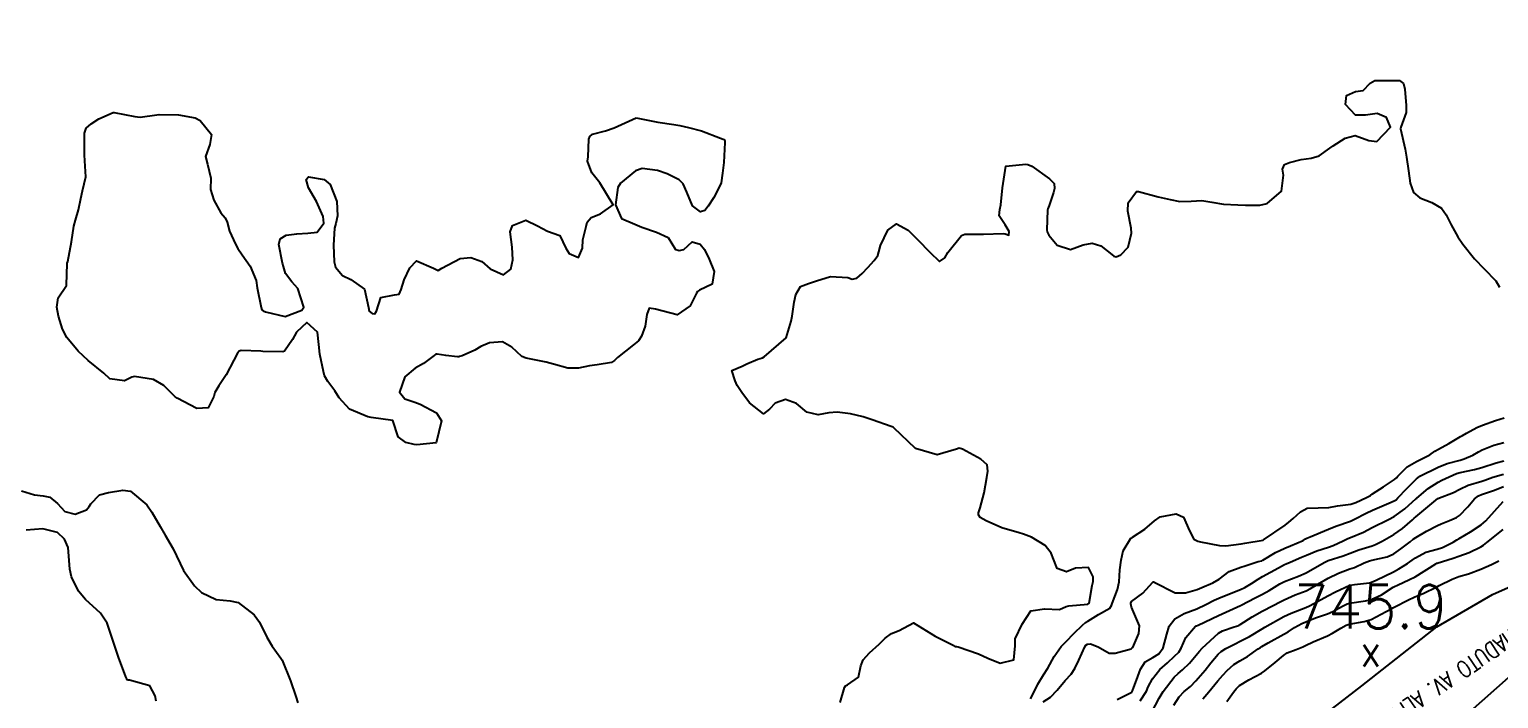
# Model space of a CAD drawing. Header units: metres. Extents: x 307586 to 320046, y 7427249 to 7434250.
# Drawn here: x 316457.1 to 316592, y 7433009.1 to 7433070.5 of the extents above; entities that cross this region are included whole.
import ezdxf
from ezdxf.enums import TextEntityAlignment as Align

# ---------------------------------------------------------------- set-up
doc = ezdxf.new("R2010")
doc.units = ezdxf.units.M
doc.header["$MEASUREMENT"] = 0
for name, color, linetype in [('Curvas de Nivel 1m', 11, 'Continuous'), ('Curvas de Nivel 5m', 15, 'Continuous'), ('Pontos Cotados', 45, 'Continuous'), ('TEXTO', 45, 'Continuous'), ('Vias Primárias', 230, 'Continuous')]:
    doc.layers.add(name, color=color, linetype=linetype)
doc.styles.add('ROMANS', font='romans', dxfattribs={"height": 0.2})
doc.styles.add('Style-STANDARD', font='STANDARD.shx')

# ---------------------------------------------------------------- blocks, each defined once
blk = doc.blocks.new('ELVTXT_145')
at = {"layer": 'Pontos Cotados', "linetype": 'Continuous', "style": 'Style-STANDARD'}
for s, height, p in [('745.9', 4, (0, 4)), ('x', 3, (0, 0))]:
    blk.add_text(s, height=height, dxfattribs=at).set_placement(p, align=Align.MIDDLE_CENTER)

msp = doc.modelspace()

# ---------------------------------------------------------------- linework, layer by layer
at = {"layer": 'Curvas de Nivel 1m', "flags": 128}
for points, elevation in [([(316531.56, 7433008.77), (316531.96, 7433010.13), (316532.06, 7433010.28), (316532.22, 7433010.38), (316533.24, 7433011.1), (316533.46, 7433012.12), (316533.66, 7433012.69), (316534.24, 7433013.31), (316535.13, 7433014.1), (316535.69, 7433014.66), (316536.27, 7433015.08), (316536.98, 7433015.36), (316538.28, 7433016.06), (316540.27, 7433014.85), (316541.94, 7433014.01), (316542.16, 7433013.91), (316542.25, 7433013.89), (316542.39, 7433013.87), (316544.25, 7433013.24), (316545.1, 7433012.83), (316546.24, 7433012.37), (316547.51, 7433012.68), (316547.62, 7433013.95), (316547.62, 7433014.6), (316548.28, 7433015.94), (316549.05, 7433017.18), (316550.3, 7433017.35), (316551.7, 7433017.3), (316552.3, 7433017.58), (316552.55, 7433017.64), (316554.3, 7433017.78), (316554.43, 7433017.87), (316554.7, 7433019.49), (316554.78, 7433019.86), (316554.78, 7433020.3), (316554.35, 7433021.13), (316553.16, 7433021.07), (316552.34, 7433020.74), (316551.48, 7433021.04), (316551.15, 7433021.91), (316550.92, 7433022.47), (316550.37, 7433023.15), (316549.12, 7433023.93), (316548.38, 7433024.21), (316548, 7433024.32), (316546.39, 7433024.79), (316544.97, 7433025.41), (316544.4, 7433025.73), (316544.26, 7433025.99), (316544.25, 7433026.15), (316544.41, 7433026.61), (316544.78, 7433027.98), (316545.03, 7433029.39), (316545.12, 7433029.98), (316545.04, 7433030.57), (316544.46, 7433031.07), (316542.79, 7433032.01), (316542.47, 7433032.1), (316542.23, 7433032.01), (316540.47, 7433031.47), (316538.47, 7433032.06), (316536.49, 7433033.94), (316536.41, 7433034), (316536.25, 7433034.08), (316534.5, 7433034.7), (316533.66, 7433034.96), (316532.51, 7433035.23), (316531.28, 7433035.38), (316530.51, 7433035.32), (316529.53, 7433035.15), (316528.51, 7433035.38), (316527.55, 7433036.19), (316526.53, 7433036.55), (316525.58, 7433036.21), (316525.07, 7433035.66), (316524.51, 7433035.25), (316523.25, 7433036.24), (316522.53, 7433037.18), (316522.11, 7433037.83), (316521.91, 7433038.26), (316521.61, 7433039.21), (316522.56, 7433039.62), (316523, 7433039.82), (316524, 7433040.24), (316524.44, 7433040.36), (316524.58, 7433040.45), (316526.59, 7433042.2), (316527.05, 7433043.75), (316527.15, 7433044.19), (316527.35, 7433045.48), (316527.49, 7433046.19), (316527.93, 7433046.9), (316528.65, 7433047.18), (316529.4, 7433047.43), (316530.66, 7433047.84), (316532.25, 7433047.73), (316532.66, 7433047.58), (316533.09, 7433047.69), (316533.57, 7433048.12), (316534.11, 7433048.67), (316534.68, 7433049.29), (316535.03, 7433049.76), (316535.12, 7433050.1), (316535.26, 7433050.66), (316535.92, 7433052.09), (316536.72, 7433052.65), (316537.79, 7433052.07), (316538.7, 7433051.2), (316539.8, 7433050.05), (316540.68, 7433049.22), (316541.17, 7433049.55), (316541.45, 7433050.03), (316542.71, 7433051.59), (316543, 7433051.72), (316544.71, 7433051.71), (316546.53, 7433051.78), (316546.71, 7433051.74), (316547.05, 7433051.61), (316547.06, 7433051.96), (316546.72, 7433052.56), (316546.15, 7433053.39), (316546.22, 7433053.97), (316546.31, 7433054.4), (316546.45, 7433055.96), (316546.78, 7433057.96), (316548.61, 7433058.12), (316548.79, 7433058.1), (316549.16, 7433057.94), (316550.77, 7433056.8), (316551.21, 7433056.35), (316551.24, 7433055.91), (316551.13, 7433055.54), (316550.74, 7433054.34), (316550.63, 7433054.03), (316550.6, 7433053.92), (316550.54, 7433052.1), (316550.56, 7433051.92), (316550.71, 7433051.61), (316551.48, 7433050.69), (316552.7, 7433050.3), (316553.86, 7433050.72), (316554.7, 7433050.89), (316555.48, 7433050.64), (316556.51, 7433049.84), (316556.69, 7433049.69), (316556.9, 7433049.63), (316557.31, 7433049.83), (316558, 7433050.53), (316558.31, 7433051.82), (316558.27, 7433052.27), (316557.97, 7433053.83), (316557.98, 7433054.6), (316558.76, 7433055.62), (316558.95, 7433055.63), (316560.76, 7433055.14), (316561.85, 7433054.88), (316562.75, 7433054.72), (316563.77, 7433054.74), (316564.75, 7433054.8), (316565.68, 7433054.66), (316566.75, 7433054.47), (316568.07, 7433054.39), (316568.75, 7433054.37), (316570.08, 7433054.36), (316570.75, 7433054.53), (316572.07, 7433055.66), (316572.25, 7433057.13), (316572.17, 7433057.66), (316572.35, 7433058.09), (316572.79, 7433058.3), (316573.87, 7433058.56), (316574.8, 7433058.68), (316575.53, 7433058.89), (316576.51, 7433059.6), (316576.82, 7433059.82), (316577.9, 7433060.51), (316578.82, 7433060.76), (316580.09, 7433060.3), (316580.82, 7433060.22), (316582.06, 7433061.54), (316581.72, 7433062.42), (316580.85, 7433062.79), (316579.78, 7433062.64), (316578.85, 7433062.62), (316577.93, 7433063.59), (316578.04, 7433064.42), (316578.87, 7433064.79), (316579.55, 7433064.9), (316580.2, 7433065.57), (316580.63, 7433065.82), (316580.89, 7433065.81), (316581.14, 7433065.81), (316582.89, 7433065.82), (316583.28, 7433065.53), (316583.39, 7433065.02), (316583.5, 7433063.52), (316583.51, 7433062.87), (316583.02, 7433061.53), (316583, 7433061.36), (316583.41, 7433059.52), (316583.54, 7433058.78), (316583.74, 7433057.52), (316583.89, 7433056.4), (316584.18, 7433055.52), (316584.76, 7433055.04), (316585.88, 7433054.62), (316586.75, 7433054.1), (316587.19, 7433053.48), (316587.63, 7433052.58), (316588.24, 7433051.46), (316588.71, 7433050.79), (316589.78, 7433049.45), (316590.68, 7433048.53), (316591.75, 7433047.42), (316592.08, 7433046.85)], 737), ([(316549.03, 7433009.1), (316549.47, 7433009.93), (316549.7, 7433010.44), (316550.23, 7433011.3), (316550.62, 7433011.91), (316551.19, 7433012.97), (316551.86, 7433013.9), (316552.27, 7433014.33), (316553.03, 7433015.13), (316553.79, 7433015.87), (316554.07, 7433016.09), (316554.29, 7433016.22), (316555.27, 7433016.84), (316556.3, 7433017.43), (316556.47, 7433017.67), (316556.53, 7433017.84), (316557.03, 7433019.13), (316557.16, 7433019.83), (316557.24, 7433020.93), (316557.34, 7433021.83), (316557.53, 7433022.66), (316558.25, 7433023.82), (316558.32, 7433023.88), (316558.38, 7433023.92), (316559.53, 7433024.67), (316560.4, 7433025.43), (316560.94, 7433025.79), (316562.41, 7433026.07), (316563.08, 7433025.76), (316563.63, 7433024.52), (316564.03, 7433023.75), (316564.38, 7433023.56), (316564.63, 7433023.5), (316566.37, 7433023.16), (316566.95, 7433023.14), (316568.38, 7433023.32), (316568.7, 7433023.37), (316570.38, 7433023.66), (316570.41, 7433023.68), (316572.4, 7433025.04), (316572.74, 7433025.3), (316573.13, 7433025.64), (316573.8, 7433026.25), (316574.41, 7433026.6), (316575.42, 7433026.62), (316576.41, 7433026.66), (316577.22, 7433026.79), (316578.42, 7433026.95), (316578.9, 7433027.1), (316579.88, 7433027.57), (316580.23, 7433027.76), (316580.43, 7433027.89), (316581.44, 7433028.54), (316582.45, 7433029.22), (316582.61, 7433029.37), (316582.76, 7433029.53), (316583.61, 7433030.37), (316584.47, 7433030.87), (316585.67, 7433031.49), (316586.15, 7433031.82), (316586.48, 7433032.01), (316587.44, 7433032.52), (316588.5, 7433033.15), (316588.69, 7433033.26), (316589.04, 7433033.45), (316589.99, 7433033.97), (316590.51, 7433034.2), (316591.71, 7433034.62), (316592.52, 7433034.87)], 738), ([(316550.2, 7433008.82), (316550.86, 7433009.25), (316551.49, 7433009.9), (316552.22, 7433010.79), (316552.75, 7433011.37), (316553.1, 7433011.88), (316553.48, 7433012.64), (316554.01, 7433013.87), (316554.11, 7433014.02), (316554.27, 7433014.12), (316554.55, 7433014.15), (316555.23, 7433013.86), (316556.25, 7433013.28), (316556.81, 7433013.28), (316558.26, 7433013.68), (316558.34, 7433013.74), (316558.43, 7433013.82), (316558.98, 7433015.1), (316559.04, 7433015.81), (316558.3, 7433017.52), (316558.25, 7433017.82), (316558.25, 7433017.87), (316558.31, 7433018.02), (316559.35, 7433018.78), (316560.26, 7433019.8), (316560.3, 7433019.83), (316560.33, 7433019.84), (316560.36, 7433019.83), (316560.39, 7433019.8), (316562.32, 7433018.82), (316563.27, 7433018.81), (316564.32, 7433019.13), (316564.77, 7433019.3), (316565.78, 7433019.73), (316566.34, 7433020.09), (316567.28, 7433020.77), (316568.35, 7433021.17), (316568.74, 7433021.3), (316569.94, 7433021.68), (316570.26, 7433021.77), (316570.35, 7433021.82), (316571.51, 7433022.52), (316572.37, 7433022.92), (316572.89, 7433023.13), (316574.06, 7433023.63), (316574.26, 7433023.76), (316574.38, 7433023.83), (316574.71, 7433023.95), (316576.39, 7433024.65), (316577.05, 7433024.94), (316578.4, 7433025.39), (316578.53, 7433025.45), (316578.77, 7433025.58), (316579.84, 7433026.14), (316580.41, 7433026.4), (316581.91, 7433027.03), (316582.42, 7433027.26), (316582.59, 7433027.36), (316582.75, 7433027.53), (316583.56, 7433028.4), (316584.45, 7433029.27), (316584.58, 7433029.38), (316584.78, 7433029.51), (316586.46, 7433030.35), (316587.26, 7433030.67), (316588.47, 7433031), (316588.82, 7433031.1), (316589.63, 7433031.45), (316590.16, 7433031.76), (316590.48, 7433031.93), (316591.57, 7433032.35), (316592.49, 7433032.6)], 739), ([(316559.09, 7433008.92), (316559.67, 7433009.81), (316559.83, 7433010.19), (316560.22, 7433010.95), (316560.91, 7433011.79), (316561.61, 7433012.41), (316562.25, 7433013), (316562.63, 7433013.39), (316562.87, 7433013.76), (316563.3, 7433014.74), (316564.16, 7433015.75), (316564.24, 7433015.79), (316564.28, 7433015.81), (316564.41, 7433015.87), (316566.29, 7433016.75), (316566.97, 7433017.04), (316568.3, 7433017.67), (316568.33, 7433017.68), (316568.36, 7433017.7), (316569.64, 7433018.36), (316570.32, 7433018.71), (316570.94, 7433019.05), (316571.91, 7433019.66), (316572.34, 7433019.87), (316573.63, 7433020.34), (316574.34, 7433020.67), (316575.98, 7433021.61), (316576.23, 7433021.73), (316576.36, 7433021.78), (316577.72, 7433022.23), (316578.37, 7433022.47), (316579.17, 7433022.77), (316580.38, 7433023.13), (316580.69, 7433023.24), (316581.32, 7433023.55), (316582.39, 7433024.16), (316583.19, 7433024.73), (316584.09, 7433025.51), (316584.26, 7433025.66), (316584.41, 7433025.78), (316586.42, 7433027.48), (316587.86, 7433028.03), (316588.44, 7433028.34), (316589.19, 7433028.71), (316590.45, 7433029.06), (316590.74, 7433029.15), (316591.47, 7433029.42), (316592.46, 7433029.71)], 741), ([(316456.41, 7433028.17), (316457.61, 7433027.82), (316458.41, 7433027.73), (316459.01, 7433027.61), (316459.71, 7433027), (316460.39, 7433026.29), (316461.34, 7433026.03), (316462.39, 7433026.43), (316462.63, 7433026.73), (316462.77, 7433026.97), (316463.57, 7433027.8), (316464.41, 7433028.01), (316465.72, 7433028.24), (316466.42, 7433028.13), (316467.91, 7433026.9), (316468.39, 7433026.23), (316469.13, 7433024.89), (316469.59, 7433024.1), (316470.35, 7433022.87), (316471.3, 7433020.86), (316472.31, 7433019.45), (316472.95, 7433018.84), (316474.3, 7433018.2), (316475.57, 7433018.09), (316476.29, 7433017.93), (316477.77, 7433016.79), (316478.27, 7433016.14), (316478.93, 7433014.77), (316479.41, 7433013.93), (316480.23, 7433012.82), (316480.29, 7433012.75), (316480.34, 7433012.64), (316481.12, 7433010.74), (316481.6, 7433009.32), (316481.77, 7433008.73)], 737), ([(316560.18, 7433007.89), (316560.84, 7433009.15), (316561.22, 7433009.78), (316562.23, 7433011.08), (316562.57, 7433011.42), (316562.97, 7433011.76), (316563.63, 7433012.37), (316564.25, 7433013.1), (316564.54, 7433013.47), (316564.79, 7433013.74), (316566.28, 7433015.13), (316566.64, 7433015.35), (316567.73, 7433015.71), (316568.15, 7433015.84), (316568.28, 7433015.91), (316569.37, 7433016.61), (316570.3, 7433017.15), (316571.29, 7433017.67), (316571.96, 7433018.01), (316572.31, 7433018.19), (316573.32, 7433018.64), (316574.32, 7433019.01), (316574.74, 7433019.21), (316575.39, 7433019.61), (316576.34, 7433020.17), (316577.3, 7433020.64), (316578.35, 7433021.02), (316578.77, 7433021.16), (316579.66, 7433021.57), (316580.15, 7433021.77), (316580.36, 7433021.82), (316581.77, 7433022.13), (316582.37, 7433022.4), (316583.03, 7433022.87), (316583.89, 7433023.51), (316584.16, 7433023.73), (316584.39, 7433023.89), (316585.38, 7433024.48), (316586.4, 7433025), (316586.72, 7433025.16), (316587.49, 7433025.47), (316588.14, 7433025.73), (316588.41, 7433025.91), (316589.16, 7433026.7), (316589.78, 7433027.45), (316590.15, 7433027.72), (316590.43, 7433027.83), (316591.61, 7433028.25), (316592.44, 7433028.56)], 742), ([(316562.19, 7433008.53), (316562.68, 7433009.29), (316563.14, 7433009.76), (316563.73, 7433010.24), (316564.22, 7433010.74), (316565.05, 7433011.74), (316565.57, 7433012.4), (316566.26, 7433013.19), (316566.53, 7433013.44), (316566.95, 7433013.71), (316567.81, 7433014.16), (316568.27, 7433014.38), (316569.14, 7433014.83), (316570.28, 7433015.52), (316570.55, 7433015.68), (316572.29, 7433016.65), (316572.97, 7433016.97), (316574.3, 7433017.47), (316574.65, 7433017.62), (316575.72, 7433018.2), (316576.32, 7433018.54), (316577.01, 7433018.91), (316578.33, 7433019.53), (316578.38, 7433019.54), (316578.76, 7433019.58), (316580.15, 7433019.74), (316580.34, 7433019.79), (316580.76, 7433019.97), (316582.35, 7433020.76), (316582.85, 7433021.03), (316583.64, 7433021.52), (316584.05, 7433021.82), (316584.36, 7433022.04), (316585.32, 7433022.55), (316586.37, 7433022.84), (316586.86, 7433022.99), (316587.83, 7433023.47), (316588.17, 7433023.67), (316588.39, 7433023.81), (316589.42, 7433024.42), (316590.4, 7433025.06), (316590.83, 7433025.43), (316592.42, 7433027.21)], 743), ([(316468.77, 7433008.89), (316468.69, 7433009.39), (316468.2, 7433010.29), (316466.32, 7433010.8), (316466.2, 7433010.81), (316466.12, 7433010.84), (316466.07, 7433010.92), (316466, 7433011.13), (316465.31, 7433012.93), (316465.06, 7433013.75), (316464.66, 7433014.94), (316464.27, 7433016.03), (316463.68, 7433016.96), (316462.3, 7433018.22), (316461.64, 7433018.98), (316461.01, 7433020.28), (316460.85, 7433020.98), (316460.74, 7433022.59), (316460.7, 7433022.99), (316460.36, 7433023.74), (316459.72, 7433024.35), (316458.37, 7433024.7), (316456.84, 7433024.56)], 737), ([(316564.85, 7433009.09), (316565.39, 7433009.73), (316566.22, 7433010.74), (316566.67, 7433011.28), (316567.07, 7433011.71), (316567.69, 7433012.26), (316568.25, 7433012.59), (316568.96, 7433012.98), (316569.94, 7433013.68), (316570.13, 7433013.81), (316570.27, 7433013.89), (316570.83, 7433014.23), (316572.28, 7433015.03), (316572.67, 7433015.25), (316573.27, 7433015.64), (316573.92, 7433016), (316574.29, 7433016.17), (316575.2, 7433016.52), (316576.3, 7433016.89), (316576.79, 7433017.1), (316577.68, 7433017.59), (316578.09, 7433017.8), (316578.31, 7433017.87), (316579.79, 7433018.08), (316580.31, 7433018.2), (316581.24, 7433018.63), (316582.33, 7433019.33), (316582.45, 7433019.41), (316582.72, 7433019.53), (316583.83, 7433020.03), (316584.34, 7433020.3), (316586.22, 7433021.48), (316586.31, 7433021.53), (316586.35, 7433021.55), (316587.82, 7433022), (316588.36, 7433022.18), (316589.3, 7433022.52), (316590.38, 7433023.04), (316590.62, 7433023.19), (316590.91, 7433023.43), (316592.4, 7433024.63)], 744)]:
    msp.add_lwpolyline(points, dxfattribs=dict(at, elevation=elevation))
at = {"layer": 'Curvas de Nivel 1m', "elevation": 737, "flags": 128}
msp.add_lwpolyline([(316512.83, 7433062.37), (316514.83, 7433061.99), (316516.28, 7433061.78), (316516.83, 7433061.68), (316517.63, 7433061.51), (316518.82, 7433061.2), (316520.59, 7433060.51), (316520.81, 7433060.43), (316520.92, 7433060.38), (316520.97, 7433060.28), (316520.97, 7433060.12), (316520.87, 7433058.28), (316520.77, 7433057.3), (316520.63, 7433056.42), (316520.59, 7433056.28), (316519.95, 7433055.09), (316519.45, 7433054.29), (316519.13, 7433053.89), (316518.73, 7433053.75), (316518, 7433054.31), (316517.48, 7433055.58), (316517.14, 7433056.32), (316516.77, 7433056.71), (316515.68, 7433057.24), (316514.78, 7433057.56), (316513.4, 7433057.74), (316512.77, 7433057.53), (316511.41, 7433056.39), (316511.16, 7433055.99), (316510.93, 7433054.4), (316511.48, 7433053.14), (316512.72, 7433052.62), (316513.36, 7433052.36), (316514.71, 7433051.89), (316515.77, 7433051.4), (316516.46, 7433050.32), (316516.69, 7433050.24), (316516.78, 7433050.23), (316517.21, 7433050.31), (316517.99, 7433051.02), (316518.7, 7433050.8), (316519.1, 7433050.3), (316519.54, 7433049.43), (316519.99, 7433048.29), (316519.82, 7433047.12), (316518.65, 7433046.57), (316518.48, 7433046.47), (316518.38, 7433046.3), (316517.8, 7433045.13), (316516.61, 7433044.32), (316514.62, 7433044.85), (316514.04, 7433044.93), (316513.81, 7433044.36), (316513.67, 7433043.29), (316513.34, 7433042.36), (316513.04, 7433041.92), (316512.58, 7433041.55), (316511.11, 7433040.39), (316510.84, 7433040.12), (316510.57, 7433039.95), (316509.25, 7433039.72), (316508.56, 7433039.65), (316507.55, 7433039.44), (316506.56, 7433039.42), (316505.24, 7433039.78), (316504.57, 7433039.97), (316502.73, 7433040.33), (316502.57, 7433040.4), (316502.51, 7433040.43), (316502.34, 7433040.49), (316501.41, 7433041.34), (316500.58, 7433041.83), (316499.37, 7433041.74), (316498.58, 7433041.4), (316498.04, 7433041.08), (316496.86, 7433040.56), (316496.63, 7433040.49), (316496.56, 7433040.47), (316496.45, 7433040.45), (316495.36, 7433040.58), (316494.56, 7433040.7), (316494.44, 7433040.71), (316494.28, 7433040.59), (316493.32, 7433039.84), (316492.55, 7433039.41), (316491.59, 7433038.62), (316491.1, 7433037.21), (316491.61, 7433036.62), (316492.52, 7433036.3), (316493.01, 7433036.11), (316494.5, 7433035.32), (316494.96, 7433034.58), (316494.47, 7433032.59), (316492.69, 7433032.39), (316492.47, 7433032.41), (316491.68, 7433032.62), (316490.98, 7433033.13), (316490.49, 7433034.64), (316488.5, 7433034.9), (316488.21, 7433034.95), (316486.51, 7433035.68), (316485.58, 7433036.69), (316485.18, 7433037.35), (316484.54, 7433038.2), (316484.24, 7433038.71), (316484.13, 7433039.13), (316483.8, 7433040.72), (316483.71, 7433041.58), (316483.58, 7433042.72), (316482.6, 7433043.62), (316481.66, 7433042.74), (316481.28, 7433042.05), (316480.57, 7433040.98), (316480.41, 7433040.91), (316478.57, 7433040.96), (316478.37, 7433040.98), (316476.57, 7433041.03), (316476.4, 7433040.97), (316476.24, 7433040.8), (316475.92, 7433040.17), (316475.2, 7433038.82), (316474.53, 7433037.81), (316474.16, 7433037.2), (316474.06, 7433036.83), (316473.56, 7433035.79), (316472.51, 7433035.73), (316470.71, 7433036.67), (316470.52, 7433036.8), (316470.45, 7433036.87), (316469.49, 7433037.85), (316468.54, 7433038.4), (316466.78, 7433038.67), (316466.54, 7433038.61), (316465.86, 7433038.26), (316464.54, 7433038.44), (316463.96, 7433038.96), (316462.55, 7433040.13), (316461.63, 7433040.98), (316460.58, 7433042.23), (316460.17, 7433043), (316459.8, 7433044.2), (316459.66, 7433045.01), (316459.77, 7433045.86), (316460.54, 7433047), (316460.56, 7433047.08), (316460.6, 7433049), (316460.61, 7433049.05), (316460.66, 7433049.2), (316461.01, 7433051), (316461.23, 7433052.46), (316461.36, 7433052.99), (316461.66, 7433053.93), (316461.86, 7433054.98), (316462.02, 7433055.7), (316462.33, 7433056.98), (316462.23, 7433058.43), (316462.19, 7433058.98), (316462.19, 7433060.37), (316462.19, 7433060.98), (316462.35, 7433061.44), (316462.82, 7433061.82), (316463.51, 7433062.28), (316464.83, 7433062.86), (316464.91, 7433062.87), (316466.83, 7433062.49), (316467.3, 7433062.45), (316468.83, 7433062.65), (316469.05, 7433062.68), (316470.83, 7433062.66), (316472.36, 7433062.39), (316472.82, 7433062.15), (316473.87, 7433060.84), (316473.69, 7433059.95), (316473.3, 7433058.84), (316473.48, 7433058.14), (316473.81, 7433056.84), (316473.77, 7433055.82), (316474.06, 7433054.84), (316474.72, 7433053.67), (316475.1, 7433053.2), (316475.28, 7433052.82), (316475.52, 7433051.99), (316476.07, 7433050.81), (316476.28, 7433050.41), (316476.67, 7433049.83), (316477.42, 7433048.79), (316477.96, 7433047.47), (316478.06, 7433046.79), (316478.42, 7433044.98), (316478.49, 7433044.78), (316478.61, 7433044.69), (316478.81, 7433044.58), (316480.61, 7433044.17), (316482.15, 7433044.74), (316482.33, 7433045.02), (316481.77, 7433046.74), (316481.24, 7433047.34), (316480.66, 7433048.11), (316480.45, 7433048.76), (316480.38, 7433049.05), (316480.05, 7433050.77), (316480.15, 7433051.3), (316480.7, 7433051.62), (316481.69, 7433051.75), (316482.7, 7433051.81), (316483.54, 7433051.89), (316484.16, 7433052.72), (316484.11, 7433053.33), (316483.5, 7433054.72), (316482.75, 7433055.97), (316482.55, 7433056.73), (316482.77, 7433056.98), (316484.2, 7433056.72), (316484.76, 7433056.28), (316485.37, 7433054.7), (316485.41, 7433053.39), (316485.26, 7433052.7), (316485.14, 7433052.27), (316485.05, 7433050.7), (316485.13, 7433049.17), (316485.24, 7433048.7), (316485.88, 7433047.92), (316486.65, 7433047.56), (316487.89, 7433046.67), (316488.28, 7433045), (316488.34, 7433044.66), (316488.61, 7433044.43), (316488.86, 7433044.41), (316489.01, 7433044.66), (316489.4, 7433045.89), (316490.64, 7433046.14), (316491.07, 7433046.21), (316491.28, 7433046.63), (316491.54, 7433047.52), (316492.06, 7433048.62), (316492.67, 7433049.28), (316494.23, 7433048.59), (316494.66, 7433048.39), (316495, 7433048.58), (316496.67, 7433049.47), (316497.65, 7433049.58), (316498.67, 7433049.22), (316499.44, 7433048.53), (316500.66, 7433047.97), (316501.34, 7433048.51), (316501.53, 7433049.37), (316501.45, 7433050.51), (316501.27, 7433051.94), (316501.49, 7433052.51), (316502.72, 7433052.99), (316503.77, 7433052.48), (316504.71, 7433052), (316505.84, 7433051.59), (316506.38, 7433050.44), (316506.69, 7433049.94), (316507.53, 7433049.58), (316507.92, 7433050.43), (316507.95, 7433051.18), (316508.24, 7433052.42), (316508.34, 7433052.8), (316508.72, 7433053.25), (316509.56, 7433053.58), (316510.73, 7433054.4), (316509.51, 7433056.41), (316508.77, 7433057.35), (316508.38, 7433058.42), (316508.42, 7433058.79), (316508.49, 7433060.42), (316508.57, 7433060.67), (316508.82, 7433060.87), (316510.02, 7433061.2), (316510.82, 7433061.46)], close=True, dxfattribs=at)
at = {"layer": 'Curvas de Nivel 5m', "flags": 128}
for points, elevation in [([(316557, 7433009.04), (316558.21, 7433009.65), (316558.32, 7433009.71), (316558.39, 7433009.82), (316558.89, 7433011.15), (316559.14, 7433011.81), (316559.57, 7433012.48), (316560.25, 7433012.88), (316560.82, 7433013.23), (316561.22, 7433013.79), (316561.53, 7433015.04), (316561.77, 7433015.78), (316562.29, 7433016.43), (316563.14, 7433016.92), (316564.3, 7433017.35), (316565.13, 7433017.74), (316565.88, 7433018.15), (316566.31, 7433018.34), (316567.3, 7433018.73), (316568.32, 7433019.13), (316568.71, 7433019.31), (316569.32, 7433019.69), (316569.94, 7433020.09), (316570.34, 7433020.31), (316571.8, 7433021.11), (316572.35, 7433021.42), (316572.51, 7433021.49), (316572.86, 7433021.64), (316573.91, 7433022.08), (316574.36, 7433022.28), (316575.31, 7433022.68), (316576.37, 7433023.02), (316576.81, 7433023.16), (316577.72, 7433023.59), (316578.16, 7433023.81), (316578.39, 7433023.9), (316579.58, 7433024.38), (316580.4, 7433024.8), (316581.88, 7433025.54), (316582.41, 7433025.82), (316583.4, 7433026.54), (316584.42, 7433027.46), (316584.48, 7433027.51), (316585.54, 7433028.39), (316586.45, 7433028.96), (316586.78, 7433029.14), (316587.45, 7433029.47), (316588.14, 7433029.77), (316588.46, 7433029.86), (316589.77, 7433030.14), (316590.46, 7433030.33), (316591.77, 7433030.73), (316592.47, 7433030.92)], 740), ([(316567.04, 7433008.87), (316567.67, 7433009.71), (316567.9, 7433010.02), (316568.22, 7433010.32), (316569.08, 7433010.84), (316570.23, 7433011.47), (316570.55, 7433011.68), (316571.49, 7433012.42), (316572.25, 7433013.08), (316572.6, 7433013.31), (316573.4, 7433013.64), (316574.02, 7433013.88), (316574.27, 7433013.99), (316574.99, 7433014.33), (316576.28, 7433014.87), (316576.76, 7433015.11), (316577.51, 7433015.59), (316578.01, 7433015.85), (316578.29, 7433015.95), (316579.67, 7433016.19), (316580.29, 7433016.38), (316582.12, 7433017.36), (316582.3, 7433017.44), (316582.36, 7433017.47), (316582.46, 7433017.53), (316583.67, 7433018.16), (316584.32, 7433018.45), (316585.06, 7433018.76), (316586.33, 7433019.38), (316586.4, 7433019.41), (316586.53, 7433019.48), (316587.73, 7433020.08), (316588.34, 7433020.31), (316589.23, 7433020.57), (316590.35, 7433021), (316591.35, 7433021.43), (316592.03, 7433021.75)], 745)]:
    msp.add_lwpolyline(points, dxfattribs=dict(at, elevation=elevation))
at = {"layer": 'TEXTO'}
msp.add_line((316564.42, 7432985.86), (316738.34, 7433139.73), dxfattribs=at)
at = {"layer": 'Vias Primárias'}
msp.add_lwpolyline([(316309.91, 7432820.2), (316330.23, 7432835.03), (316345.65, 7432845.94), (316356.76, 7432853.84), (316365.19, 7432859.63), (316375.83, 7432867.56), (316385.08, 7432874.1), (316394.67, 7432880.83), (316402.6, 7432886.43), (316412.1, 7432893.21), (316432.85, 7432908.08), (316452.52, 7432922.6), (316473.23, 7432936.82), (316488.48, 7432947.45), (316499.18, 7432953.61), (316515.34, 7432964.21), (316541.1, 7432981.43), (316554.12, 7432990.72), (316563.24, 7432997.71), (316570.68, 7433003.54), (316579.44, 7433010.3), (316586.33, 7433015.71), (316591.43, 7433018.68), (316603.96, 7433024.23)], dxfattribs=at)
msp.add_lwpolyline([(316309.91, 7432820.2), (316330.23, 7432835.03), (316345.65, 7432845.94), (316356.76, 7432853.84), (316365.19, 7432859.63), (316375.83, 7432867.56), (316385.08, 7432874.1), (316394.67, 7432880.83), (316402.6, 7432886.43), (316412.1, 7432893.21), (316432.85, 7432908.08), (316452.52, 7432922.6), (316473.23, 7432936.82), (316488.48, 7432947.45), (316499.18, 7432953.61), (316515.34, 7432964.21), (316541.1, 7432981.43), (316554.12, 7432990.72), (316563.24, 7432997.71), (316570.68, 7433003.54), (316579.44, 7433010.3), (316586.33, 7433015.71), (316591.43, 7433018.68), (316603.96, 7433024.23)], dxfattribs=at)

# ---------------------------------------------------------------- block references
at = {"layer": 'Pontos Cotados', "linetype": 'Continuous'}
msp.add_blockref('ELVTXT_145', (316580.26, 7433013.56, 745.93), dxfattribs=at)

# ---------------------------------------------------------------- texts
at = {"layer": 'TEXTO', "style": 'ROMANS', "width": 0.8}
msp.add_text('VIADUTO AV. ALFRIED KRUPP', height=1.5, rotation=214.0505, dxfattribs=at).set_placement((316593.26, 7433015.74))

doc.saveas('drawing.dxf')
